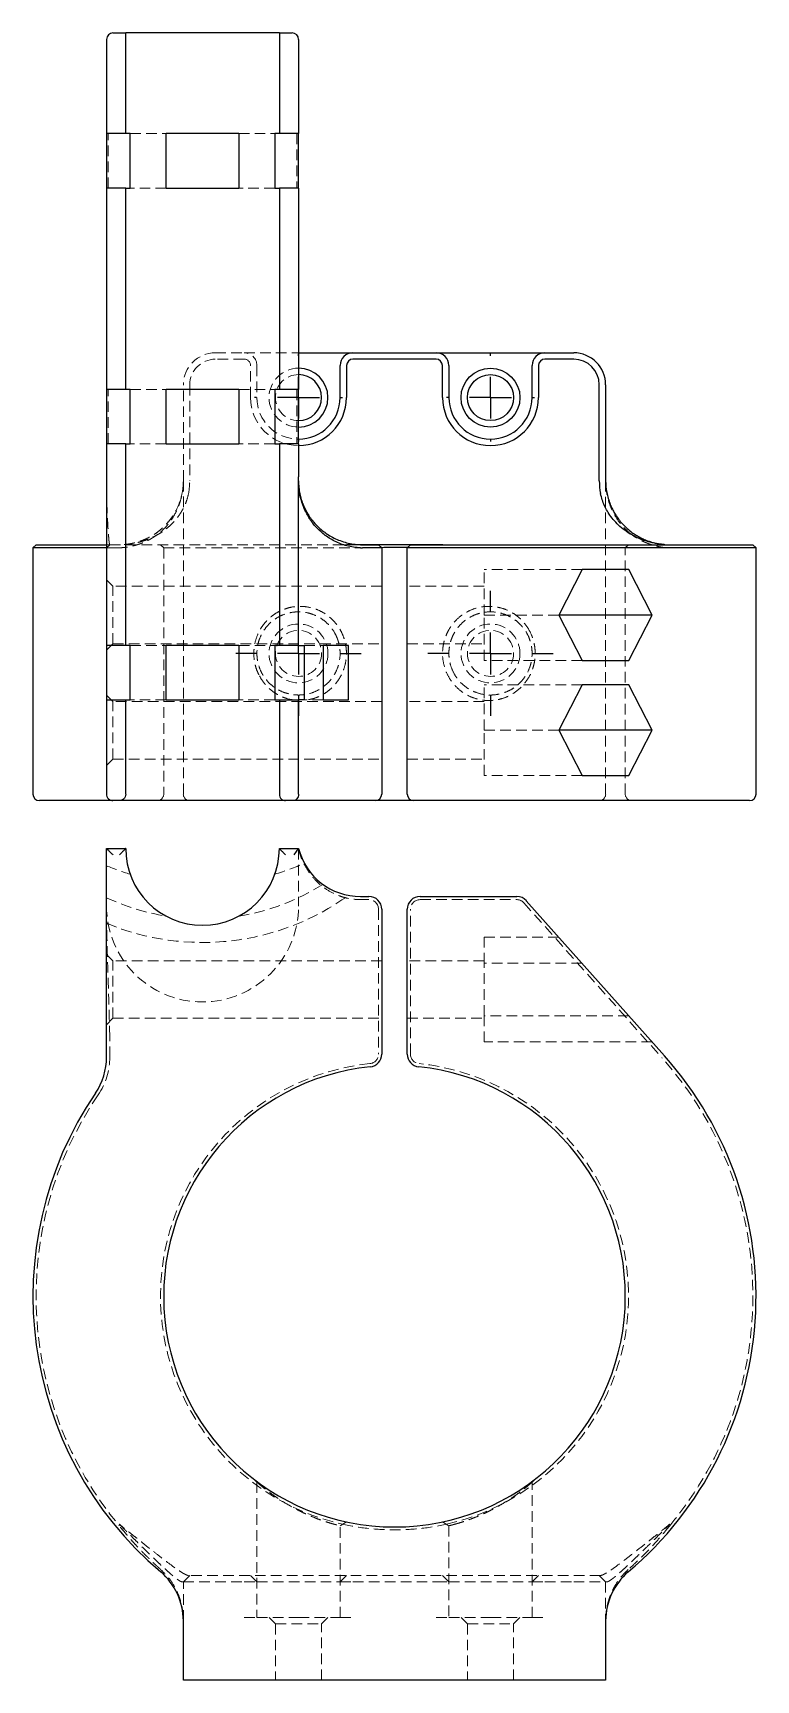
# Model space of a CAD drawing. Header units: millimetres. Extents: x 40 to 269, y 7 to 204.
# Drawn here: x 39.8 to 126.2, y 7 to 203.9 of the extents above; entities that cross this region are included whole.
import ezdxf

# ---------------------------------------------------------------- set-up
doc = ezdxf.new("R2010")
doc.units = ezdxf.units.MM
doc.linetypes.add('HIDDEN', pattern=[1.905, 1.27, -0.635])
doc.layers.add('10', color=7, linetype='Continuous')

# ---------------------------------------------------------------- blocks, each defined once
blk = doc.blocks.new('SW_CENTERMARKSYMBOL_0')
at = {"layer": '10', "color": 0}
for p, q in [((0, 5), (0, 5.25)), ((0, 0), (0, 2.5)), ((-5, 0), (-5.25, 0)), ((0, 0), (-2.5, 0)), ((0, 0), (0, -2.5)), ((0, 0), (2.5, 0)), ((5, 0), (5.25, 0)), ((0, -5), (0, -5.25))]:
    blk.add_line(p, q, dxfattribs=at)
blk = doc.blocks.new('SW_CENTERMARKSYMBOL_1')
at = {"layer": '10', "color": 0}
for p, q in [((0, 5), (0, 5.25)), ((0, 0), (0, 2.5)), ((-5, 0), (-5.25, 0)), ((0, 0), (-2.5, 0)), ((0, 0), (0, -2.5)), ((0, 0), (2.5, 0)), ((5, 0), (5.25, 0)), ((0, -5), (0, -5.25))]:
    blk.add_line(p, q, dxfattribs=at)
blk = doc.blocks.new('SW_CENTERMARKSYMBOL_2')
at = {"layer": '10', "color": 0}
for p, q in [((0, 5), (0, 7.47)), ((0, 0), (0, 2.5)), ((-5, 0), (-7.47, 0)), ((0, 0), (-2.5, 0)), ((0, 0), (0, -2.5)), ((0, 0), (2.5, 0)), ((5, 0), (7.47, 0)), ((0, -5), (0, -7.47))]:
    blk.add_line(p, q, dxfattribs=at)
blk = doc.blocks.new('SW_CENTERMARKSYMBOL_3')
at = {"layer": '10', "color": 0}
for p, q in [((0, 5), (0, 7.47)), ((0, 0), (0, 2.5)), ((-5, 0), (-7.47, 0)), ((0, 0), (-2.5, 0)), ((0, 0), (0, -2.5)), ((0, 0), (2.5, 0)), ((5, 0), (7.47, 0)), ((0, -5), (0, -7.47))]:
    blk.add_line(p, q, dxfattribs=at)

msp = doc.modelspace()

# ---------------------------------------------------------------- linework, layer by layer
at = {"color": 7, "linetype": 'Continuous', "lineweight": 25}
for p, q in [((48.59, 203.11), (48.59, 191.84)), ((49.36, 203.88), (50.89, 203.88)), ((50.89, 191.84), (50.89, 203.88)), ((69.24, 203.88), (50.89, 203.88)), ((69.24, 203.88), (69.24, 191.84)), ((69.24, 203.88), (70.77, 203.88)), ((71.53, 203.11), (71.53, 191.84)), ((50.89, 191.84), (48.59, 191.84)), ((48.59, 191.84), (48.59, 185.34)), ((51.42, 191.84), (50.89, 191.84)), ((51.42, 185.34), (51.42, 191.84)), ((64.39, 191.84), (55.73, 191.84)), ((55.73, 185.34), (55.73, 191.84)), ((64.39, 191.84), (64.39, 185.34)), ((69.24, 191.84), (68.71, 191.84)), ((68.71, 191.84), (68.71, 185.34)), ((71.53, 191.84), (69.24, 191.84)), ((71.53, 185.34), (71.53, 191.84)), ((50.89, 185.34), (48.59, 185.34)), ((48.59, 185.34), (48.59, 161.26)), ((50.89, 161.26), (50.89, 185.34)), ((50.89, 185.34), (51.42, 185.34)), ((55.73, 185.34), (64.39, 185.34)), ((68.71, 185.34), (69.24, 185.34)), ((69.24, 185.34), (69.24, 161.26)), ((71.53, 185.34), (69.24, 185.34)), ((71.53, 185.34), (71.53, 161.26)), ((71.53, 165.65), (78.03, 165.65)), ((78.03, 165.65), (87.97, 165.65)), ((87.97, 165.65), (100.97, 165.65)), ((100.97, 165.65), (104.41, 165.65)), ((76.5, 160.29), (76.5, 164.12)), ((77.27, 164.12), (77.27, 160.29)), ((87.97, 164.88), (78.03, 164.88)), ((88.73, 160.29), (88.73, 164.12)), ((89.5, 164.12), (89.5, 160.29)), ((99.44, 160.29), (99.44, 164.12)), ((100.2, 164.12), (100.2, 160.29)), ((104.41, 164.88), (100.97, 164.88)), ((107.47, 150.35), (107.47, 161.82)), ((108.23, 161.82), (108.23, 150.35)), ((50.89, 161.26), (48.59, 161.26)), ((48.59, 161.26), (48.59, 154.76)), ((51.42, 161.26), (50.89, 161.26)), ((51.42, 154.76), (51.42, 161.26)), ((64.39, 161.26), (55.73, 161.26)), ((55.73, 154.76), (55.73, 161.26)), ((64.39, 161.26), (64.39, 154.76)), ((69.24, 161.26), (68.71, 161.26)), ((68.71, 161.26), (68.71, 154.76)), ((71.53, 161.26), (69.24, 161.26)), ((71.53, 154.76), (71.53, 161.26)), ((50.89, 154.76), (48.59, 154.76)), ((48.59, 154.76), (48.59, 130.67)), ((50.89, 130.67), (50.89, 154.76)), ((50.89, 154.76), (51.42, 154.76)), ((55.73, 154.76), (64.39, 154.76)), ((68.71, 154.76), (69.24, 154.76)), ((69.24, 154.76), (69.24, 130.67)), ((71.53, 154.76), (69.24, 154.76)), ((71.53, 154.76), (71.53, 150.8)), ((71.53, 130.67), (71.53, 149.91)), ((40.18, 142.71), (39.8, 142.33)), ((39.8, 142.33), (39.8, 112.89)), ((47.27, 142.33), (39.8, 142.33)), ((40.18, 142.71), (47.59, 142.71)), ((48.59, 142.33), (47.27, 142.33)), ((47.59, 142.71), (48.59, 142.71)), ((79.18, 142.71), (79.94, 142.71)), ((79.94, 142.33), (79.18, 142.33)), ((79.94, 142.71), (81.09, 142.71)), ((81.47, 142.33), (79.94, 142.33)), ((81.47, 142.33), (81.09, 142.71)), ((81.47, 142.33), (81.47, 112.89)), ((84.53, 142.33), (84.91, 142.71)), ((86.06, 142.33), (84.53, 142.33)), ((84.53, 112.89), (84.53, 142.33)), ((84.91, 142.71), (86.06, 142.71)), ((86.06, 142.71), (97.61, 142.71)), ((97.61, 142.33), (86.06, 142.33)), ((97.61, 142.71), (98.46, 142.71)), ((98.75, 142.33), (97.61, 142.33)), ((98.46, 142.71), (114.98, 142.71)), ((115.26, 142.33), (98.75, 142.33)), ((114.98, 142.71), (125.82, 142.71)), ((126.2, 142.33), (115.26, 142.33)), ((126.2, 142.33), (125.82, 142.71)), ((126.2, 112.89), (126.2, 142.33)), ((105.41, 139.73), (102.62, 134.3)), ((110.99, 139.73), (105.41, 139.73)), ((113.78, 134.3), (110.99, 139.73)), ((102.62, 134.3), (105.41, 128.87)), ((113.78, 134.3), (102.62, 134.3)), ((110.99, 128.87), (113.78, 134.3)), ((50.89, 130.67), (48.59, 130.67)), ((48.59, 130.67), (48.59, 124.17)), ((51.42, 130.67), (50.89, 130.67)), ((51.42, 124.17), (51.42, 130.67)), ((64.39, 130.67), (55.73, 130.67)), ((55.73, 124.17), (55.73, 130.67)), ((64.39, 130.67), (64.39, 124.17)), ((69.24, 130.67), (68.71, 130.67)), ((68.71, 130.67), (68.71, 124.17)), ((71.53, 130.67), (69.24, 130.67)), ((71.53, 130.67), (72.23, 130.67)), ((72.23, 124.17), (72.23, 130.67)), ((74.46, 130.67), (74.46, 124.17)), ((77.52, 130.67), (74.46, 130.67)), ((77.52, 124.17), (77.52, 130.67)), ((105.41, 128.87), (110.99, 128.87)), ((48.59, 124.17), (50.89, 124.17)), ((48.59, 124.17), (48.59, 112.89)), ((50.89, 124.17), (51.42, 124.17)), ((50.89, 112.89), (50.89, 124.17)), ((55.73, 124.17), (64.39, 124.17)), ((68.71, 124.17), (69.24, 124.17)), ((69.24, 124.17), (69.24, 112.89)), ((69.24, 124.17), (71.53, 124.17)), ((72.23, 124.17), (71.53, 124.17)), ((71.53, 112.89), (71.53, 124.17)), ((74.46, 124.17), (77.52, 124.17)), ((105.41, 125.96), (102.62, 120.54)), ((110.99, 125.96), (105.41, 125.96)), ((113.78, 120.54), (110.99, 125.96)), ((102.62, 120.54), (105.41, 115.11)), ((113.78, 120.54), (102.62, 120.54)), ((110.99, 115.11), (113.78, 120.54)), ((105.41, 115.11), (110.99, 115.11)), ((47.9, 112.12), (40.57, 112.12)), ((49.36, 112.12), (47.9, 112.12)), ((50.15, 112.12), (49.36, 112.12)), ((69.97, 112.12), (50.15, 112.12)), ((70.96, 112.12), (69.97, 112.12)), ((78.93, 112.12), (70.96, 112.12)), ((79.94, 112.12), (78.93, 112.12)), ((80.71, 112.12), (79.94, 112.12)), ((85.29, 112.12), (80.71, 112.12)), ((86.06, 112.12), (85.29, 112.12)), ((97.61, 112.12), (86.06, 112.12)), ((98.18, 112.12), (97.61, 112.12)), ((114.69, 112.12), (98.18, 112.12)), ((125.43, 112.12), (114.69, 112.12)), ((48.59, 106.4), (50.89, 106.4)), ((48.59, 81.46), (48.59, 106.4)), ((69.24, 106.4), (71.53, 106.4)), ((78.93, 100.66), (79.94, 100.66)), ((86.06, 100.66), (97.61, 100.66)), ((81.47, 99.13), (81.47, 81.82)), ((84.53, 81.82), (84.53, 99.13)), ((98.75, 100.15), (115.26, 81.6)), ((57.77, 7), (57.77, 14.09)), ((108.23, 14.09), (108.23, 7)), ((58.53, 7), (57.77, 7)), ((107.47, 7), (58.53, 7)), ((108.23, 7), (107.47, 7))]:
    msp.add_line(p, q, dxfattribs=at)
at = {"color": 7, "linetype": 'HIDDEN', "lineweight": 18}
for p, q in [((48.8, 185.34), (48.8, 191.84)), ((51.42, 191.84), (55.73, 191.84)), ((64.39, 191.84), (68.71, 191.84)), ((71.33, 191.84), (71.33, 185.34)), ((55.73, 185.34), (51.42, 185.34)), ((68.71, 185.34), (64.39, 185.34)), ((61.59, 165.65), (65.03, 165.65)), ((65.03, 165.65), (71.53, 165.65)), ((65.03, 164.88), (61.59, 164.88)), ((65.8, 160.29), (65.8, 164.12)), ((66.56, 164.12), (66.56, 160.29)), ((57.77, 150.35), (57.77, 161.82)), ((58.53, 161.82), (58.53, 150.35)), ((48.8, 154.76), (48.8, 161.26)), ((51.42, 161.26), (55.73, 161.26)), ((64.39, 161.26), (68.71, 161.26)), ((71.33, 161.26), (71.33, 154.76)), ((55.73, 154.76), (51.42, 154.76)), ((68.71, 154.76), (64.39, 154.76)), ((57.77, 112.89), (57.77, 150.35)), ((108.23, 150.35), (108.23, 112.89)), ((48.98, 142.71), (48.59, 142.33)), ((48.59, 142.71), (48.98, 142.71)), ((48.59, 142.33), (49.83, 142.33)), ((48.98, 142.71), (79.18, 142.71)), ((50.71, 142.73), (50.77, 142.73)), ((55.04, 142.71), (55.42, 142.33)), ((55.42, 142.33), (79.18, 142.33)), ((55.42, 142.33), (55.42, 112.89)), ((110.58, 142.33), (110.96, 142.71)), ((110.58, 112.89), (110.58, 142.33)), ((115.23, 142.73), (115.29, 142.73)), ((49.36, 137.74), (48.59, 138.5)), ((93.7, 134.3), (93.7, 139.73)), ((105.41, 139.73), (93.7, 139.73)), ((49.36, 130.86), (49.36, 137.74)), ((81.47, 137.74), (49.36, 137.74)), ((93.7, 137.74), (84.53, 137.74)), ((102.62, 134.3), (93.7, 134.3)), ((93.7, 128.87), (93.7, 134.3)), ((48.59, 130.09), (49.36, 130.86)), ((49.36, 130.86), (81.47, 130.86)), ((51.42, 130.67), (55.73, 130.67)), ((64.39, 130.67), (68.71, 130.67)), ((72.23, 130.67), (74.46, 130.67)), ((84.53, 130.86), (93.7, 130.86)), ((105.41, 128.87), (93.7, 128.87)), ((49.36, 123.98), (48.59, 124.74)), ((55.73, 124.17), (51.42, 124.17)), ((68.71, 124.17), (64.39, 124.17)), ((74.46, 124.17), (72.23, 124.17)), ((93.7, 120.54), (93.7, 125.96)), ((105.41, 125.96), (93.7, 125.96)), ((49.36, 117.09), (49.36, 123.98)), ((81.47, 123.98), (49.36, 123.98)), ((93.7, 123.98), (84.53, 123.98)), ((93.7, 115.11), (93.7, 120.54)), ((102.62, 120.54), (93.7, 120.54)), ((48.59, 116.33), (49.36, 117.09)), ((49.36, 117.09), (81.47, 117.09)), ((84.53, 117.09), (93.7, 117.09)), ((105.41, 115.11), (93.7, 115.11)), ((71.53, 106.35), (71.53, 99.52)), ((78.95, 100.28), (79.18, 100.28)), ((79.18, 100.28), (79.94, 100.28)), ((81.09, 99.13), (81.09, 81.82)), ((84.91, 81.82), (84.91, 99.13)), ((86.06, 100.28), (97.61, 100.28)), ((98.46, 99.9), (114.98, 81.35)), ((93.7, 92.67), (93.7, 95.81)), ((102.62, 95.81), (93.7, 95.81)), ((49.36, 92.98), (48.59, 93.74)), ((49.36, 86.1), (49.36, 92.98)), ((81.47, 92.98), (49.36, 92.98)), ((93.7, 92.98), (84.53, 92.98)), ((105.41, 92.67), (93.7, 92.67)), ((93.7, 86.4), (93.7, 92.67)), ((48.59, 85.33), (49.36, 86.1)), ((49.36, 86.1), (81.47, 86.1)), ((84.53, 86.1), (93.7, 86.1)), ((93.7, 83.27), (93.7, 86.4)), ((110.99, 86.4), (93.7, 86.4)), ((48.98, 81.46), (48.98, 83.94)), ((113.78, 83.27), (93.7, 83.27)), ((66.56, 30.63), (66.56, 14.49)), ((99.44, 14.49), (99.44, 30.63)), ((75.93, 25.59), (75.86, 25.61)), ((76.5, 25.44), (77.26, 25.91)), ((88.74, 25.91), (89.5, 25.44)), ((90.12, 25.6), (89.95, 25.56)), ((76.5, 14.49), (76.5, 25.45)), ((89.5, 25.44), (89.5, 14.49)), ((57.64, 18.74), (57.77, 18.74)), ((57.77, 18.74), (58.53, 19.5)), ((57.77, 14.09), (57.77, 18.74)), ((57.77, 18.74), (61.59, 18.74)), ((107.61, 19.5), (58.39, 19.5)), ((61.59, 18.74), (65.03, 18.74)), ((65.03, 18.74), (66.56, 18.74)), ((66.56, 18.74), (65.8, 19.5)), ((66.56, 18.74), (76.5, 18.74)), ((76.5, 18.74), (77.27, 19.5)), ((76.5, 18.74), (78.03, 18.74)), ((78.03, 18.74), (87.97, 18.74)), ((87.97, 18.74), (89.5, 18.74)), ((89.5, 18.74), (88.73, 19.5)), ((89.5, 18.74), (99.44, 18.74)), ((99.44, 18.74), (100.2, 19.5)), ((99.44, 18.74), (100.97, 18.74)), ((100.97, 18.74), (104.41, 18.74)), ((104.41, 18.74), (108.23, 18.74)), ((108.23, 18.74), (107.47, 19.5)), ((108.23, 18.74), (108.36, 18.74)), ((108.23, 18.74), (108.23, 14.09)), ((65.03, 14.49), (66.56, 14.49)), ((66.56, 14.49), (71.53, 14.49)), ((68.01, 14.49), (68.78, 13.73)), ((71.53, 14.49), (76.5, 14.49)), ((74.28, 13.73), (75.05, 14.49)), ((76.5, 14.49), (78.03, 14.49)), ((87.97, 14.49), (89.5, 14.49)), ((89.5, 14.49), (94.47, 14.49)), ((90.95, 14.49), (91.72, 13.73)), ((94.47, 14.49), (99.44, 14.49)), ((97.22, 13.73), (97.99, 14.49)), ((99.44, 14.49), (100.97, 14.49)), ((68.78, 13.73), (74.28, 13.73)), ((68.78, 13.73), (68.78, 7)), ((74.28, 7), (74.28, 13.73)), ((91.72, 13.73), (97.22, 13.73)), ((91.72, 13.73), (91.72, 7)), ((97.22, 7), (97.22, 13.73))]:
    msp.add_line(p, q, dxfattribs=at)
at = {"color": 7, "linetype": 'Continuous', "lineweight": 25}
for radius in [3.52, 2.75]:
    msp.add_circle((94.47, 160.29), radius, dxfattribs=at)
at = {"color": 7, "linetype": 'HIDDEN', "lineweight": 18}
for centre, radius in [((71.53, 129.71), 3.52), ((71.53, 129.71), 2.75), ((94.47, 129.71), 3.52), ((94.47, 129.71), 2.75)]:
    msp.add_circle(centre, radius, dxfattribs=at)
at = {"color": 7, "linetype": 'Continuous', "lineweight": 25}
for centre, radius, start, end in [((49.36, 203.11), 0.765, 90, 180), ((70.77, 203.11), 0.765, 0, 90), ((78.03, 164.12), 1.53, 90, 180), ((87.97, 164.12), 1.53, 0, 90), ((100.97, 164.12), 1.53, 90, 180), ((104.41, 161.82), 3.82, 0, 90), ((71.53, 160.29), 3.52, 270, 90), ((78.03, 164.12), 0.765, 90, 180), ((87.97, 164.12), 0.765, 0, 90), ((100.97, 164.12), 0.765, 90, 180), ((104.41, 161.82), 3.06, 0, 90), ((71.53, 160.29), 2.75, 270, 90), ((71.53, 160.29), 5.73, 270, 0), ((71.53, 160.29), 4.97, 270, 0), ((94.47, 160.29), 5.73, 180, 0), ((94.47, 160.29), 4.97, 180, 0), ((115.88, 150.35), 8.41, 180, 190.4757), ((115.88, 150.35), 7.65, 180, 190.4757), ((79.18, 150.35), 8.03, 268.267, 270), ((79.18, 150.35), 7.65, 268.267, 270), ((40.57, 112.89), 0.765, 180, 270), ((80.71, 112.89), 0.765, 270, 0), ((85.29, 112.89), 0.765, 180, 270), ((125.43, 112.89), 0.765, 270, 0), ((60.06, 106.4), 9.18, 180, 0), ((78.93, 108.31), 7.65, 194.4775, 270), ((79.94, 99.13), 1.53, 0, 90), ((86.06, 99.13), 1.53, 90, 180), ((97.61, 99.13), 1.53, 41.6834, 90), ((40.95, 81.46), 7.65, 325.7987, 0), ((79.94, 81.82), 1.53, 276.0315, 0), ((86.06, 81.82), 1.53, 180, 263.9685), ((83, 52.88), 43.2, 310.287, 41.6834), ((83, 52.88), 27.58, 96.0315, 83.9685), ((83, 52.88), 43.2, 145.7987, 229.713), ((50.12, 14.09), 7.65, 0, 49.713), ((115.88, 14.09), 7.65, 130.287, 180)]:
    msp.add_arc(centre, radius, start, end, dxfattribs=at)
at = {"color": 7, "linetype": 'HIDDEN', "lineweight": 18}
for centre, radius, start, end in [((61.59, 161.82), 3.82, 90, 180), ((65.03, 164.12), 1.53, 0, 90), ((61.59, 161.82), 3.06, 90, 180), ((65.03, 164.12), 0.765, 0, 90), ((71.53, 160.29), 3.52, 90, 270), ((71.53, 160.29), 2.75, 90, 270), ((71.53, 160.29), 5.73, 180, 270), ((71.53, 160.29), 4.97, 180, 270), ((50.12, 150.35), 7.65, 349.5243, 0), ((50.12, 150.35), 8.41, 349.5243, 0), ((54.66, 112.89), 0.765, 270, 0), ((58.53, 112.89), 0.765, 180, 270), ((107.47, 112.89), 0.765, 270, 0), ((111.34, 112.89), 0.765, 180, 270), ((60.06, 131.9), 29.86, 286.8278, 294.0473), ((60.06, 131.9), 29.86, 247.4118, 253.1722), ((60.06, 125.02), 29.86, 247.4118, 305.7759), ((60.06, 125.02), 27.06, 244.9238, 260.7934), ((60.06, 125.02), 27.06, 279.2066, 302.1468), ((60.06, 99.52), 11.47, 180, 0), ((79.94, 99.13), 1.15, 0, 90), ((86.06, 99.13), 1.15, 90, 180), ((97.61, 99.13), 1.15, 41.6834, 90), ((40.95, 81.46), 8.03, 325.7987, 0), ((79.94, 81.82), 1.15, 276.0315, 0), ((86.06, 81.82), 1.15, 180, 263.9685), ((83, 52.88), 42.82, 320.1619, 41.6834), ((83, 52.88), 27.96, 96.0315, 257.1347), ((83, 52.88), 27.96, 282.8653, 83.9685), ((83, 52.88), 42.82, 145.7987, 219.8381)]:
    msp.add_arc(centre, radius, start, end, dxfattribs=at)
for points, knots in [([(48.98, 142.71), (48.97, 142.71), (48.97, 142.71), (48.96, 142.73), (48.95, 142.75), (48.94, 142.78), (48.93, 142.82), (48.93, 142.87), (48.92, 142.92), (48.91, 142.99), (48.9, 143.06), (48.89, 143.14), (48.88, 143.23), (48.87, 143.32), (48.85, 143.6), (48.8, 144.17), (48.75, 145.01), (48.71, 145.76), (48.67, 146.56), (48.63, 147.63), (48.61, 148.71), (48.6, 149.62), (48.59, 150.09), (48.59, 150.35)], [0, 0, 0, 0, 0.018941, 0.037903, 0.056882, 0.075876, 0.094883, 0.113899, 0.132922, 0.151949, 0.170979, 0.190009, 0.209037, 0.22806, 0.247078, 0.369352, 0.495109, 0.556835, 0.620606, 0.746754, 0.873245, 0.926138, 1, 1, 1, 1]), ([(55.07, 144.23), (55.27, 144.42), (55.69, 144.82), (56.22, 145.48), (56.69, 146.21), (57.04, 146.91), (57.31, 147.6), (57.51, 148.24), (57.65, 148.88), (57.73, 149.44), (57.74, 149.79), (57.75, 149.92)], [0, 0, 0, 0, 0.118712, 0.24677, 0.372861, 0.510719, 0.613126, 0.726625, 0.828942, 0.934738, 1, 1, 1, 1]), ([(71.53, 150.8), (71.53, 150.76), (71.53, 150.72), (71.53, 150.65), (71.53, 150.61), (71.53, 150.54), (71.53, 150.5), (71.53, 150.43), (71.53, 150.39), (71.53, 150.35)], [0, 0, 0, 0, 0.25, 0.25, 0.5, 0.5, 0.75, 0.75, 1, 1, 1, 1]), ([(108.25, 149.92), (108.26, 149.8), (108.27, 149.43), (108.37, 148.8), (108.54, 148.04), (108.79, 147.3), (109.2, 146.39), (109.84, 145.32), (110.58, 144.59), (110.93, 144.23)], [0, 0, 0, 0, 0.057694, 0.184098, 0.310882, 0.434268, 0.555353, 0.784429, 1, 1, 1, 1]), ([(50.71, 142.73), (50.85, 142.74), (51.12, 142.77), (51.56, 142.84), (52, 142.94), (52.5, 143.08), (53.01, 143.27), (53.57, 143.52), (54.11, 143.82), (54.66, 144.18), (55.18, 144.61), (55.68, 145.09), (56.12, 145.6), (56.67, 146.36), (57.27, 147.45), (57.52, 148.47), (57.64, 148.96)], [0, 0, 0, 0, 0.048158, 0.097807, 0.153337, 0.203657, 0.27357, 0.337964, 0.407732, 0.472739, 0.54588, 0.614515, 0.678826, 0.739034, 0.87556, 1, 1, 1, 1]), ([(58.39, 148.82), (58.33, 148.58), (58.21, 148.07), (57.96, 147.44), (57.69, 146.91), (57.44, 146.48), (57.12, 146.02), (56.72, 145.53), (56.23, 145.03), (55.69, 144.56), (55.12, 144.16), (54.55, 143.82), (53.98, 143.53), (53.35, 143.27), (52.71, 143.06), (52.06, 142.9), (51.46, 142.8), (51.02, 142.74), (50.8, 142.74), (50.77, 142.73)], [0, 0, 0, 0, 0.063259, 0.1285851, 0.1706711, 0.2143219, 0.2596713, 0.3198344, 0.384166, 0.452839, 0.5259959, 0.5858712, 0.6507641, 0.7207088, 0.7957327, 0.8596225, 0.9317061, 0.9885538, 1, 1, 1, 1]), ([(49.83, 142.33), (50.04, 142.33), (50.37, 142.34), (50.74, 142.38), (50.9, 142.4), (51, 142.41), (51.06, 142.42), (51.22, 142.44), (51.39, 142.47), (51.55, 142.51), (51.66, 142.53), (51.71, 142.55), (51.88, 142.59), (52.05, 142.63), (52.22, 142.68), (52.33, 142.72), (52.38, 142.74), (52.55, 142.79), (52.72, 142.85), (52.89, 142.92), (53, 142.97), (53.05, 142.99), (53.22, 143.06), (53.39, 143.14), (53.56, 143.23), (53.67, 143.28), (53.72, 143.31), (53.89, 143.4), (54.05, 143.5), (54.21, 143.6), (54.32, 143.67), (54.37, 143.71), (54.65, 143.9), (54.86, 144.06), (55.07, 144.23)], [0, 0, 0, 0, 0.125, 0.1875, 0.21875, 0.21875, 0.25, 0.25, 0.3125, 0.34375, 0.34375, 0.375, 0.375, 0.4375, 0.46875, 0.46875, 0.5, 0.5, 0.5625, 0.59375, 0.59375, 0.625, 0.625, 0.6875, 0.71875, 0.71875, 0.75, 0.75, 0.8125, 0.84375, 0.84375, 0.875, 0.875, 1, 1, 1, 1]), ([(110.93, 144.23), (111.04, 144.14), (111.19, 144.02), (111.36, 143.9), (111.46, 143.82), (111.52, 143.78), (111.68, 143.67), (111.84, 143.56), (112.01, 143.47), (112.12, 143.4), (112.18, 143.37), (112.34, 143.28), (112.51, 143.19), (112.68, 143.11), (112.79, 143.06), (112.85, 143.03), (113.02, 142.96), (113.18, 142.89), (113.35, 142.83), (113.46, 142.79), (113.52, 142.77), (113.69, 142.71), (113.85, 142.66), (114.02, 142.61), (114.13, 142.59), (114.19, 142.57), (114.35, 142.53), (114.51, 142.49), (114.67, 142.46), (114.78, 142.44), (114.84, 142.43), (115.32, 142.36), (115.74, 142.33), (116.17, 142.33)], [0, 0, 0, 0, 0.0625, 0.09375, 0.09375, 0.125, 0.125, 0.1875, 0.21875, 0.21875, 0.25, 0.25, 0.3125, 0.34375, 0.34375, 0.375, 0.375, 0.4375, 0.46875, 0.46875, 0.5, 0.5, 0.5625, 0.59375, 0.59375, 0.625, 0.625, 0.6875, 0.71875, 0.71875, 0.75, 0.75, 1, 1, 1, 1]), ([(76.77, 142.71), (77.13, 142.71), (77.82, 142.71), (78.51, 142.72), (78.85, 142.72)], [0, 0, 0, 0, 0.51256, 1, 1, 1, 1]), ([(81.46, 142.35), (81.07, 142.35), (79.52, 142.35), (78, 142.34), (76.86, 142.33)], [0, 0, 0, 0, 0.250957, 1, 1, 1, 1]), ([(89.14, 142.33), (88.78, 142.33), (87.72, 142.33), (86.18, 142.35), (85, 142.36), (84.55, 142.36)], [0, 0, 0, 0, 0.235203, 0.705884, 1, 1, 1, 1]), ([(66.8, 127.14), (66.74, 127.27), (66.56, 127.64), (66.35, 128.3), (66.2, 129.13), (66.18, 129.99), (66.31, 131.06), (66.66, 132.07), (67.17, 132.94), (67.69, 133.59), (68.32, 134.18), (69.1, 134.7), (70, 135.09), (70.99, 135.32), (72.05, 135.36), (73.08, 135.2), (74.06, 134.85), (74.91, 134.35), (75.66, 133.71), (76.22, 133.03), (76.67, 132.28), (77, 131.5), (77.21, 130.62), (77.28, 129.7), (77.21, 128.79), (76.98, 127.87), (76.61, 127.01), (76.1, 126.22), (75.48, 125.54), (74.76, 124.97), (73.97, 124.54), (73.24, 124.27), (72.79, 124.2), (72.62, 124.17)], [0, 0, 0, 0, 0.015336, 0.04391, 0.073352, 0.101951, 0.131567, 0.184184, 0.212989, 0.242401, 0.27634, 0.311044, 0.349508, 0.389054, 0.427862, 0.467998, 0.503584, 0.540394, 0.573062, 0.606747, 0.631705, 0.662452, 0.694036, 0.724782, 0.756357, 0.788186, 0.820946, 0.852637, 0.885258, 0.916778, 0.949189, 0.981192, 1, 1, 1, 1]), ([(75.93, 132.02), (75.77, 132.33), (75.58, 132.61), (75.15, 133.14), (74.9, 133.38), (74.38, 133.8), (74.1, 133.98), (73.51, 134.28), (73.21, 134.4), (72.59, 134.58), (72.28, 134.63), (71.65, 134.69), (71.34, 134.69), (70.73, 134.62), (70.43, 134.57), (69.85, 134.4), (69.57, 134.29), (69.03, 134.02), (68.78, 133.86), (68.3, 133.5), (68.07, 133.29), (67.66, 132.84), (67.47, 132.59), (67.13, 132.05), (66.99, 131.75), (66.81, 131.28), (66.76, 131.12), (66.68, 130.79), (66.64, 130.62), (66.56, 130.11), (66.55, 129.76), (66.58, 129.24), (66.6, 129.06), (66.66, 128.72), (66.69, 128.56), (66.83, 128.06), (66.95, 127.75), (67.25, 127.16), (67.42, 126.89), (67.81, 126.4), (68.02, 126.18), (68.48, 125.77), (68.73, 125.6), (69.24, 125.29), (69.51, 125.16), (70.08, 124.95), (70.37, 124.87), (70.97, 124.76), (71.27, 124.74), (71.9, 124.74), (72.21, 124.78), (72.83, 124.9), (73.15, 125), (73.75, 125.25), (74.04, 125.41), (74.59, 125.78), (74.86, 126), (75.33, 126.49), (75.54, 126.75), (75.91, 127.34), (76.07, 127.65), (76.25, 128.14), (76.3, 128.3), (76.39, 128.64), (76.42, 128.81), (76.5, 129.33), (76.51, 129.68), (76.48, 130.2), (76.46, 130.37), (76.4, 130.72), (76.36, 130.89), (76.27, 131.22), (76.21, 131.38), (76.09, 131.71), (76.01, 131.87), (75.93, 132.02)], [0, 0, 0, 0, 0.03125, 0.03125, 0.0625, 0.0625, 0.09375, 0.09375, 0.125, 0.125, 0.15625, 0.15625, 0.1875, 0.1875, 0.21875, 0.21875, 0.25, 0.25, 0.28125, 0.28125, 0.3125, 0.3125, 0.34375, 0.34375, 0.375, 0.375, 0.390625, 0.390625, 0.40625, 0.40625, 0.4375, 0.4375, 0.453125, 0.453125, 0.46875, 0.46875, 0.5, 0.5, 0.53125, 0.53125, 0.5625, 0.5625, 0.59375, 0.59375, 0.625, 0.625, 0.65625, 0.65625, 0.6875, 0.6875, 0.71875, 0.71875, 0.75, 0.75, 0.78125, 0.78125, 0.8125, 0.8125, 0.84375, 0.84375, 0.875, 0.875, 0.890625, 0.890625, 0.90625, 0.90625, 0.9375, 0.9375, 0.953125, 0.953125, 0.96875, 0.96875, 0.984375, 0.984375, 1, 1, 1, 1]), ([(99.2, 132.28), (99.37, 131.95), (99.5, 131.6), (99.65, 131.06), (99.69, 130.87), (99.76, 130.5), (99.78, 130.3), (99.82, 129.73), (99.81, 129.34), (99.74, 128.77), (99.7, 128.58), (99.61, 128.21), (99.56, 128.03), (99.38, 127.5), (99.22, 127.16), (98.86, 126.54), (98.65, 126.25), (98.19, 125.71), (97.93, 125.47), (97.39, 125.05), (97.1, 124.86), (96.49, 124.54), (96.18, 124.41), (95.69, 124.27), (95.52, 124.22), (95.18, 124.16), (95.01, 124.13), (94.49, 124.08), (94.14, 124.07), (93.61, 124.12), (93.44, 124.14), (93.09, 124.21), (92.91, 124.25), (92.39, 124.41), (92.05, 124.54), (91.57, 124.8), (91.41, 124.89), (91.09, 125.1), (90.94, 125.21), (90.51, 125.57), (90.24, 125.84), (89.77, 126.43), (89.55, 126.75), (89.2, 127.44), (89.06, 127.8), (88.85, 128.53), (88.78, 128.92), (88.73, 129.69), (88.74, 130.07), (88.82, 130.65), (88.85, 130.84), (88.94, 131.21), (89.05, 131.58), (89.19, 131.93), (89.35, 132.28), (89.44, 132.45), (89.73, 132.95), (89.96, 133.25), (90.47, 133.81), (90.75, 134.07), (91.36, 134.51), (91.68, 134.69), (92.35, 135), (92.69, 135.12), (93.39, 135.28), (93.75, 135.32), (94.46, 135.35), (94.8, 135.32), (95.49, 135.21), (95.83, 135.12), (96.47, 134.89), (96.78, 134.74), (97.37, 134.39), (97.65, 134.19), (98.16, 133.73), (98.4, 133.48), (98.84, 132.92), (99.03, 132.61), (99.2, 132.28)], [0, 0, 0, 0, 0.03125, 0.03125, 0.046875, 0.046875, 0.0625, 0.0625, 0.09375, 0.09375, 0.109375, 0.109375, 0.125, 0.125, 0.15625, 0.15625, 0.1875, 0.1875, 0.21875, 0.21875, 0.25, 0.25, 0.28125, 0.28125, 0.296875, 0.296875, 0.3125, 0.3125, 0.34375, 0.34375, 0.359375, 0.359375, 0.375, 0.375, 0.40625, 0.40625, 0.421875, 0.421875, 0.4375, 0.4375, 0.46875, 0.46875, 0.5, 0.5, 0.53125, 0.53125, 0.5625, 0.5625, 0.59375, 0.59375, 0.609375, 0.609375, 0.625, 0.640625, 0.640625, 0.65625, 0.65625, 0.6875, 0.6875, 0.71875, 0.71875, 0.75, 0.75, 0.78125, 0.78125, 0.8125, 0.8125, 0.84375, 0.84375, 0.875, 0.875, 0.90625, 0.90625, 0.9375, 0.9375, 0.96875, 0.96875, 1, 1, 1, 1]), ([(90.07, 127.4), (90.23, 127.09), (90.42, 126.81), (90.85, 126.28), (91.1, 126.04), (91.62, 125.62), (91.9, 125.44), (92.49, 125.14), (92.79, 125.02), (93.41, 124.84), (93.72, 124.79), (94.35, 124.73), (94.66, 124.73), (95.27, 124.8), (95.57, 124.85), (96.15, 125.02), (96.43, 125.14), (96.97, 125.4), (97.22, 125.56), (97.7, 125.92), (97.93, 126.13), (98.35, 126.59), (98.53, 126.83), (98.87, 127.38), (99.01, 127.67), (99.19, 128.14), (99.24, 128.3), (99.32, 128.63), (99.36, 128.8), (99.44, 129.32), (99.45, 129.66), (99.42, 130.19), (99.4, 130.36), (99.34, 130.7), (99.31, 130.87), (99.17, 131.36), (99.05, 131.67), (98.75, 132.26), (98.57, 132.53), (98.19, 133.02), (97.97, 133.25), (97.51, 133.65), (97.27, 133.83), (96.76, 134.13), (96.48, 134.26), (95.92, 134.47), (95.63, 134.55), (95.03, 134.66), (94.72, 134.68), (94.1, 134.68), (93.78, 134.64), (93.32, 134.55), (93.16, 134.51), (92.85, 134.41), (92.7, 134.36), (92.25, 134.17), (91.96, 134.01), (91.4, 133.64), (91.14, 133.42), (90.67, 132.93), (90.46, 132.66), (90.18, 132.22), (90.09, 132.07), (89.94, 131.76), (89.87, 131.6), (89.75, 131.28), (89.7, 131.11), (89.61, 130.78), (89.58, 130.6), (89.5, 130.09), (89.49, 129.74), (89.52, 129.22), (89.54, 129.04), (89.6, 128.7), (89.64, 128.53), (89.78, 128.03), (89.91, 127.71), (90.07, 127.4)], [0, 0, 0, 0, 0.03125, 0.03125, 0.0625, 0.0625, 0.09375, 0.09375, 0.125, 0.125, 0.15625, 0.15625, 0.1875, 0.1875, 0.21875, 0.21875, 0.25, 0.25, 0.28125, 0.28125, 0.3125, 0.3125, 0.34375, 0.34375, 0.375, 0.375, 0.390625, 0.390625, 0.40625, 0.40625, 0.4375, 0.4375, 0.453125, 0.453125, 0.46875, 0.46875, 0.5, 0.5, 0.53125, 0.53125, 0.5625, 0.5625, 0.59375, 0.59375, 0.625, 0.625, 0.65625, 0.65625, 0.6875, 0.6875, 0.71875, 0.71875, 0.734375, 0.734375, 0.75, 0.75, 0.78125, 0.78125, 0.8125, 0.8125, 0.84375, 0.84375, 0.859375, 0.859375, 0.875, 0.875, 0.890625, 0.890625, 0.90625, 0.90625, 0.9375, 0.9375, 0.953125, 0.953125, 0.96875, 0.96875, 1, 1, 1, 1]), ([(70.83, 124.17), (70.7, 124.19), (70.25, 124.25), (69.52, 124.53), (68.65, 124.99), (67.85, 125.65), (67.23, 126.38), (66.92, 126.92), (66.8, 127.14)], [0, 0, 0, 0, 0.0766468, 0.2637756, 0.4556675, 0.654952, 0.8605289, 1, 1, 1, 1]), ([(71.53, 106.4), (71.53, 106.4), (71.52, 106.4), (71.53, 106.4), (71.53, 106.4)], [0, 0, 0, 0, 0.5, 1, 1, 1, 1]), ([(71.53, 106.35), (71.53, 106.35), (71.54, 106.33), (71.55, 106.27), (71.56, 106.22), (71.6, 106.06), (71.64, 105.92), (71.74, 105.61), (71.8, 105.45), (71.93, 105.11), (72, 104.94), (72.25, 104.42), (72.45, 104.06), (72.91, 103.36), (73.18, 103.02), (73.63, 102.53), (73.79, 102.37), (74.13, 102.06), (74.32, 101.91), (74.9, 101.48), (75.32, 101.22), (76.01, 100.89), (76.26, 100.79), (76.76, 100.61), (77.02, 100.53), (77.81, 100.35), (78.38, 100.28), (78.95, 100.28)], [0, 0, 0, 0, 0.03125, 0.03125, 0.0625, 0.0625, 0.125, 0.125, 0.1875, 0.1875, 0.25, 0.25, 0.375, 0.375, 0.5, 0.5, 0.5625, 0.5625, 0.625, 0.625, 0.75, 0.75, 0.8125, 0.8125, 0.875, 0.875, 1, 1, 1, 1]), ([(48.98, 83.94), (48.96, 84.67), (48.92, 86.13), (48.86, 88.24), (48.8, 90.29), (48.75, 91.96), (48.7, 93.32), (48.67, 94.38), (48.65, 95.42), (48.62, 96.45), (48.61, 97.43), (48.6, 98.3), (48.6, 98.84), (48.6, 99.07)], [0, 0, 0, 0, 0.127333, 0.254978, 0.381286, 0.511191, 0.584234, 0.658558, 0.73244, 0.805707, 0.881481, 0.947315, 1, 1, 1, 1]), ([(66.19, 31.01), (66.25, 30.95), (66.38, 30.83), (66.5, 30.7), (66.57, 30.64)], [0, 0, 0, 0, 0.500178, 1, 1, 1, 1]), ([(66.57, 30.63), (66.57, 30.63), (66.58, 30.63), (66.78, 30.45), (67.13, 30.16), (67.52, 29.84), (68.07, 29.42), (68.77, 28.92), (69.61, 28.36), (70.53, 27.81), (71.45, 27.31), (72.34, 26.88), (73.14, 26.53), (73.92, 26.22), (74.64, 25.97), (75.27, 25.77), (75.78, 25.63), (76.16, 25.53), (76.4, 25.47), (76.51, 25.44), (76.49, 25.44), (76.49, 25.45)], [0, 0, 0, 0, 0.0297348, 0.1061159, 0.1444378, 0.1963071, 0.2495671, 0.3140301, 0.3803561, 0.4465546, 0.514794, 0.5681085, 0.6227467, 0.6760976, 0.7310853, 0.7827432, 0.8360679, 0.8850844, 0.9355688, 0.9838272, 1, 1, 1, 1]), ([(90.07, 25.59), (90.2, 25.62), (90.48, 25.7), (91.02, 25.86), (91.64, 26.07), (92.32, 26.32), (93.06, 26.62), (93.79, 26.94), (94.52, 27.3), (95.26, 27.69), (96.08, 28.17), (96.91, 28.7), (97.71, 29.25), (98.4, 29.78), (99, 30.27), (99.33, 30.55), (99.44, 30.64), (99.43, 30.63), (99.43, 30.63)], [0, 0, 0, 0, 0.056638, 0.114908, 0.171536, 0.229684, 0.288715, 0.349223, 0.39874, 0.461008, 0.524562, 0.601611, 0.680897, 0.75755, 0.837168, 0.935497, 0.984247, 1, 1, 1, 1]), ([(99.43, 30.64), (99.5, 30.7), (99.62, 30.83), (99.75, 30.95), (99.81, 31.01)], [0, 0, 0, 0, 0.499822, 1, 1, 1, 1]), ([(50.12, 25.62), (50.21, 25.53), (50.37, 25.38), (50.59, 25.15), (50.8, 24.95), (50.98, 24.76), (51.14, 24.6), (51.45, 24.3), (51.88, 23.87), (52.64, 23.12), (53.38, 22.39), (54.11, 21.69), (54.66, 21.16), (55.18, 20.66), (55.68, 20.2), (56.12, 19.81), (56.47, 19.5), (56.74, 19.28), (56.96, 19.11), (57.14, 18.97), (57.31, 18.87), (57.44, 18.79), (57.56, 18.75), (57.61, 18.74), (57.64, 18.74)], [0, 0, 0, 0, 0.027185, 0.051993, 0.074423, 0.094476, 0.112152, 0.12745, 0.19467, 0.254273, 0.379861, 0.44513, 0.505945, 0.57437, 0.638579, 0.698744, 0.755069, 0.793138, 0.829972, 0.865687, 0.900407, 0.934267, 0.967412, 1, 1, 1, 1]), ([(58.39, 19.5), (58.38, 19.5), (58.35, 19.5), (58.29, 19.51), (58.23, 19.53), (58.16, 19.56), (58.09, 19.59), (58, 19.63), (57.84, 19.71), (57.57, 19.87), (57.03, 20.23), (56.21, 20.81), (55.14, 21.63), (53.94, 22.57), (52.92, 23.37), (52.06, 24.06), (51.46, 24.55), (50.8, 25.07), (50.37, 25.42), (50.12, 25.62)], [0, 0, 0, 0, 0.016784, 0.033684, 0.050717, 0.067901, 0.085251, 0.102782, 0.120511, 0.180136, 0.243202, 0.359635, 0.492308, 0.609072, 0.744738, 0.80456, 0.872053, 0.925281, 1, 1, 1, 1]), ([(76.77, 25.62), (77.8, 25.4), (78.83, 25.23), (80.91, 25.01), (81.95, 24.96), (84.05, 24.96), (85.09, 25.01), (87.17, 25.23), (88.2, 25.4), (89.23, 25.62)], [0, 0, 0, 0, 0.25, 0.25, 0.5, 0.5, 0.75, 0.75, 1, 1, 1, 1]), ([(115.88, 25.62), (115.77, 25.53), (115.56, 25.36), (115.27, 25.13), (115.01, 24.92), (114.79, 24.74), (114.43, 24.45), (113.94, 24.06), (113.08, 23.37), (112.06, 22.57), (110.86, 21.63), (109.79, 20.81), (108.97, 20.23), (108.43, 19.87), (108.13, 19.7), (107.93, 19.6), (107.8, 19.54), (107.69, 19.51), (107.63, 19.5), (107.61, 19.5)], [0, 0, 0, 0, 0.032467, 0.061497, 0.087089, 0.109244, 0.127961, 0.195446, 0.255277, 0.390935, 0.50771, 0.640373, 0.756817, 0.819874, 0.879509, 0.910396, 0.940716, 0.970555, 1, 1, 1, 1]), ([(108.36, 18.74), (108.37, 18.74), (108.4, 18.74), (108.45, 18.75), (108.5, 18.77), (108.56, 18.8), (108.62, 18.83), (108.7, 18.87), (108.77, 18.92), (108.86, 18.98), (108.95, 19.04), (109.04, 19.11), (109.15, 19.19), (109.26, 19.28), (109.37, 19.37), (109.57, 19.54), (109.88, 19.81), (110.32, 20.2), (110.82, 20.66), (111.34, 21.16), (111.89, 21.69), (112.62, 22.39), (113.36, 23.12), (114.12, 23.87), (114.67, 24.41), (115.26, 25), (115.65, 25.39), (115.88, 25.62)], [0, 0, 0, 0, 0.016237, 0.032593, 0.049089, 0.065744, 0.082578, 0.09961, 0.116856, 0.134335, 0.152064, 0.170057, 0.18833, 0.206899, 0.225776, 0.244974, 0.30129, 0.36145, 0.425659, 0.494089, 0.554892, 0.620169, 0.745752, 0.805343, 0.87257, 0.925584, 1, 1, 1, 1]), ([(55.07, 20.21), (55.01, 20.27), (54.88, 20.38), (54.69, 20.55), (54.5, 20.73), (54.3, 20.91), (54.1, 21.1), (53.89, 21.3), (53.68, 21.5), (53.47, 21.71), (53.25, 21.93), (53.03, 22.15), (52.81, 22.38), (52.5, 22.7), (52.11, 23.12), (51.62, 23.66), (51.13, 24.22), (50.62, 24.82), (50.29, 25.24), (50.12, 25.45)], [0, 0, 0, 0, 0.03862, 0.077712, 0.117288, 0.15736, 0.197938, 0.239034, 0.280656, 0.322815, 0.36552, 0.40878, 0.452604, 0.496999, 0.590914, 0.688114, 0.78866, 0.892605, 1, 1, 1, 1]), ([(76.09, 25.54), (76.07, 25.55), (76.03, 25.56), (75.97, 25.58), (75.93, 25.59)], [0, 0, 0, 0, 0.440021, 1, 1, 1, 1]), ([(89.51, 25.44), (89.51, 25.45), (89.52, 25.45), (89.7, 25.49), (89.94, 25.55), (90.07, 25.59)], [0, 0, 0, 0, 0.260323, 0.623825, 1, 1, 1, 1]), ([(115.88, 25.45), (115.49, 24.95), (115.08, 24.47), (114.27, 23.53), (113.85, 23.07), (113, 22.18), (112.58, 21.76), (111.74, 20.95), (111.33, 20.57), (110.93, 20.21)], [0, 0, 0, 0, 0.25, 0.25, 0.5, 0.5, 0.75, 0.75, 1, 1, 1, 1]), ([(57.75, 14.52), (57.74, 14.64), (57.73, 15.02), (57.63, 15.65), (57.46, 16.4), (57.21, 17.14), (56.8, 18.06), (56.16, 19.12), (55.42, 19.86), (55.07, 20.21)], [0, 0, 0, 0, 0.057694, 0.184098, 0.310882, 0.434268, 0.555353, 0.784429, 1, 1, 1, 1]), ([(110.93, 20.21), (110.73, 20.02), (110.31, 19.62), (109.78, 18.96), (109.31, 18.24), (108.96, 17.54), (108.69, 16.84), (108.49, 16.21), (108.35, 15.56), (108.27, 15.01), (108.26, 14.66), (108.25, 14.52)], [0, 0, 0, 0, 0.118712, 0.24677, 0.372861, 0.510719, 0.613126, 0.726625, 0.828942, 0.934738, 1, 1, 1, 1])]:
    msp.add_open_spline(points, degree=3, knots=knots, dxfattribs=at)
at = {"color": 7, "linetype": 'Continuous', "lineweight": 25}
for points, knots in [([(71.53, 149.91), (71.53, 150.06), (71.52, 150.35), (71.53, 150.65), (71.53, 150.8)], [0, 0, 0, 0, 0.5, 1, 1, 1, 1]), ([(71.53, 150.35), (71.53, 150.21), (71.54, 150.07), (71.55, 149.79), (71.56, 149.66), (71.6, 149.27), (71.64, 149.02), (71.74, 148.56), (71.8, 148.34), (71.93, 147.91), (72, 147.7), (72.25, 147.09), (72.45, 146.7), (72.91, 145.95), (73.18, 145.59), (73.63, 145.09), (73.79, 144.92), (74.13, 144.6), (74.32, 144.45), (74.9, 144), (75.32, 143.73), (76.01, 143.39), (76.26, 143.28), (76.76, 143.1), (77.02, 143.01), (77.81, 142.81), (78.38, 142.73), (78.95, 142.71)], [0, 0, 0, 0, 0.03125, 0.03125, 0.0625, 0.0625, 0.125, 0.125, 0.1875, 0.1875, 0.25, 0.25, 0.375, 0.375, 0.5, 0.5, 0.5625, 0.5625, 0.625, 0.625, 0.75, 0.75, 0.8125, 0.8125, 0.875, 0.875, 1, 1, 1, 1]), ([(78.93, 142.33), (78.66, 142.34), (78.38, 142.36), (77.84, 142.44), (77.57, 142.5), (77.05, 142.63), (76.8, 142.72), (76.31, 142.9), (76.07, 143.01), (75.38, 143.36), (74.97, 143.63), (74.4, 144.07), (74.22, 144.23), (73.88, 144.55), (73.71, 144.72), (73.26, 145.23), (72.99, 145.59), (72.53, 146.35), (72.32, 146.74), (71.99, 147.56), (71.85, 147.98), (71.69, 148.66), (71.64, 148.89), (71.57, 149.38), (71.55, 149.64), (71.53, 149.91)], [0, 0, 0, 0, 0.0625, 0.0625, 0.125, 0.125, 0.1875, 0.1875, 0.25, 0.25, 0.375, 0.375, 0.4375, 0.4375, 0.5, 0.5, 0.625, 0.625, 0.75, 0.75, 0.875, 0.875, 0.9375, 0.9375, 1, 1, 1, 1]), ([(115.23, 142.73), (115.08, 142.74), (114.77, 142.77), (114.29, 142.84), (113.81, 142.93), (113.25, 143.08), (112.65, 143.27), (112.02, 143.53), (111.45, 143.82), (110.81, 144.2), (110.13, 144.7), (109.44, 145.35), (108.88, 146.01), (108.43, 146.68), (107.95, 147.58), (107.75, 148.32), (107.61, 148.82)], [0, 0, 0, 0, 0.0483339, 0.0981611, 0.1538886, 0.2043827, 0.2794369, 0.3494144, 0.4143428, 0.4742561, 0.5708123, 0.6594836, 0.7406432, 0.808022, 0.8717452, 1, 1, 1, 1]), ([(108.36, 148.96), (108.48, 148.47), (108.64, 147.81), (108.98, 147.05), (109.22, 146.58), (109.52, 146.1), (109.88, 145.6), (110.32, 145.09), (110.82, 144.61), (111.34, 144.18), (111.89, 143.82), (112.43, 143.52), (112.99, 143.27), (113.54, 143.07), (114.12, 142.9), (114.67, 142.8), (115.06, 142.74), (115.26, 142.74), (115.29, 142.73)], [0, 0, 0, 0, 0.12439, 0.168374, 0.21393, 0.261253, 0.321431, 0.385715, 0.454327, 0.527449, 0.592421, 0.662174, 0.726533, 0.796431, 0.860108, 0.931945, 0.988594, 1, 1, 1, 1]), ([(78.85, 142.72), (79.23, 142.72), (80.32, 142.73), (82.6, 142.75), (85.71, 142.73), (88.05, 142.72), (89.23, 142.71)], [0, 0, 0, 0, 0.108883, 0.317498, 0.656278, 1, 1, 1, 1]), ([(84.55, 142.36), (84.27, 142.36), (83.24, 142.37), (82.21, 142.36), (81.46, 142.35)], [0, 0, 0, 0, 0.269685, 1, 1, 1, 1]), ([(48.59, 112.89), (48.59, 112.8), (48.61, 112.7), (48.68, 112.51), (48.74, 112.42), (48.89, 112.27), (48.98, 112.22), (49.17, 112.14), (49.27, 112.12), (49.36, 112.12)], [0, 0, 0, 0, 0.25, 0.25, 0.5, 0.5, 0.75, 0.75, 1, 1, 1, 1]), ([(50.89, 112.89), (50.89, 112.77), (50.86, 112.65), (50.76, 112.45), (50.7, 112.37), (50.55, 112.25), (50.48, 112.2), (50.32, 112.14), (50.23, 112.12), (50.15, 112.12)], [0, 0, 0, 0, 0.25, 0.25, 0.5, 0.5, 0.75, 0.75, 1, 1, 1, 1]), ([(69.24, 112.89), (69.24, 112.77), (69.27, 112.65), (69.36, 112.45), (69.43, 112.37), (69.57, 112.25), (69.65, 112.2), (69.81, 112.14), (69.89, 112.12), (69.97, 112.12)], [0, 0, 0, 0, 0.25, 0.25, 0.5, 0.5, 0.75, 0.75, 1, 1, 1, 1]), ([(71.53, 112.89), (71.53, 112.78), (71.51, 112.66), (71.44, 112.47), (71.39, 112.39), (71.23, 112.19), (71.09, 112.12), (70.96, 112.12)], [0, 0, 0, 0, 0.25, 0.25, 0.5, 0.5, 1, 1, 1, 1]), ([(48.59, 106.4), (48.59, 106.4), (48.61, 106.38), (48.68, 106.31), (48.74, 106.25), (48.89, 106.1), (48.98, 106.01), (49.17, 105.82), (49.27, 105.72), (49.36, 105.63)], [0, 0, 0, 0, 0.25, 0.25, 0.5, 0.5, 0.75, 0.75, 1, 1, 1, 1]), ([(50.89, 106.4), (50.89, 106.4), (50.86, 106.37), (50.76, 106.27), (50.7, 106.2), (50.55, 106.06), (50.48, 105.98), (50.32, 105.81), (50.23, 105.72), (50.15, 105.63)], [0, 0, 0, 0, 0.25, 0.25, 0.5, 0.5, 0.75, 0.75, 1, 1, 1, 1]), ([(69.24, 106.4), (69.24, 106.4), (69.27, 106.37), (69.36, 106.27), (69.43, 106.2), (69.57, 106.06), (69.65, 105.98), (69.81, 105.81), (69.89, 105.72), (69.97, 105.63)], [0, 0, 0, 0, 0.25, 0.25, 0.5, 0.5, 0.75, 0.75, 1, 1, 1, 1]), ([(71.53, 106.4), (71.53, 106.4), (71.51, 106.37), (71.44, 106.28), (71.39, 106.22), (71.23, 106), (71.09, 105.81), (70.96, 105.63)], [0, 0, 0, 0, 0.25, 0.25, 0.5, 0.5, 1, 1, 1, 1])]:
    msp.add_open_spline(points, degree=3, knots=knots, dxfattribs=at)

# ---------------------------------------------------------------- block references
at = {"layer": '10'}
for name, p in [('SW_CENTERMARKSYMBOL_1', (71.53, 160.29)), ('SW_CENTERMARKSYMBOL_0', (94.47, 160.29)), ('SW_CENTERMARKSYMBOL_2', (71.53, 129.71)), ('SW_CENTERMARKSYMBOL_3', (94.47, 129.71))]:
    msp.add_blockref(name, p, dxfattribs=at)

doc.saveas('drawing.dxf')
